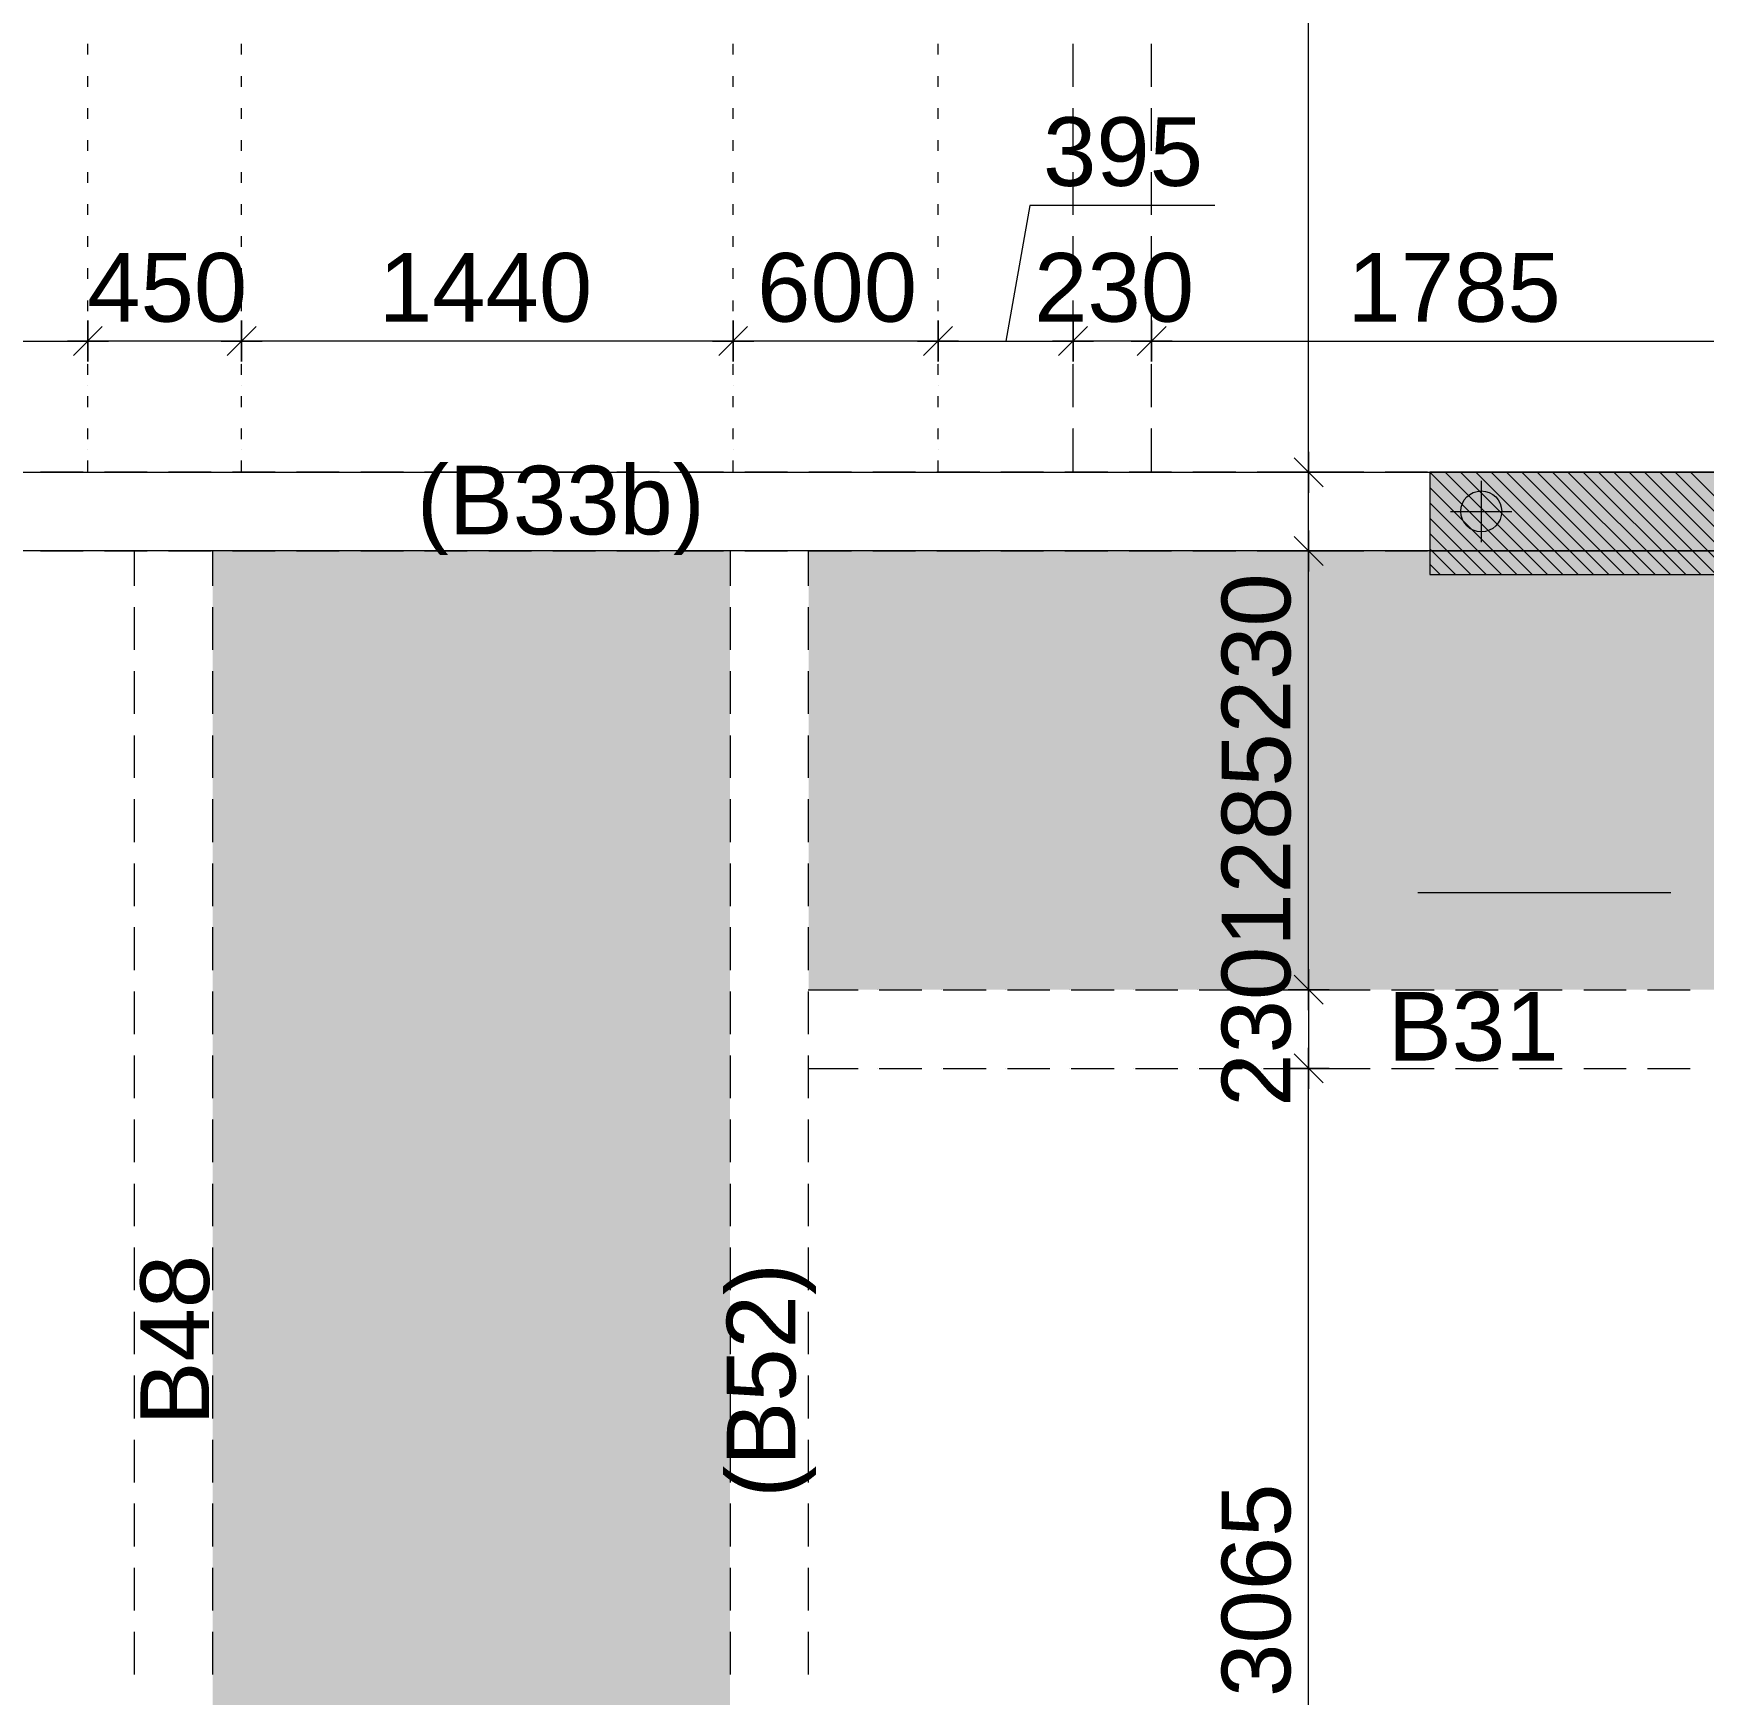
# Model space of a CAD drawing. Header units: millimetres. Extents: x -1303 to 98744, y -1303 to 90097.
# Drawn here: x 11419 to 16310, y 48754 to 53617 of the extents above; entities that cross this region are included whole.
import ezdxf

# ---------------------------------------------------------------- set-up
doc = ezdxf.new("R2010")
doc.units = ezdxf.units.MM
doc.layers.add('PDF_Geometry', color=7, linetype='Continuous')
doc.layers.add('PDF_Text', color=7, linetype='Continuous')
doc.layers.add('PDF_Solid Fills', color=192, linetype='Continuous', true_color=0xc2c0c0c0)
doc.styles.add('PDF ArialMT', font='arial.ttf')

msp = doc.modelspace()

# ---------------------------------------------------------------- hatches: boundary and pattern name
at = {"layer": 'PDF_Solid Fills', "true_color": 0x0000b2}
h = msp.add_hatch(color=33, dxfattribs=at)
h.paths.add_polyline_path([(15309.27507, 66332.73191), (15309.27507, 69457.67673), (13964.25597, 69457.67673), (13964.25597, 66262.74304), (14339.25034, 66262.74304), (14339.25034, 66332.73191)], flags=0)
h.paths.add_polyline_path([(16479.27862, 77147.7163), (16479.27862, 75862.70139), (13689.29439, 75862.70139), (13689.29439, 77147.7163)], flags=0)
h.paths.add_polyline_path([(13459.27165, 75862.70139), (13459.27165, 80442.69312), (11944.31663, 80442.69312), (11944.31663, 75862.70139)], flags=0)
h.paths.add_polyline_path([(15309.27507, 58577.69528), (15309.27507, 60477.71304), (14094.24695, 60477.71304), (14094.24695, 58577.69528)], flags=0)
h.paths.add_polyline_path([(16479.27862, 50817.74947), (16479.27862, 52102.68174), (13689.29439, 52102.68174), (13689.29439, 50817.74947)], flags=0)
h.paths.add_polyline_path([(13459.27165, 47522.69415), (13459.27165, 52102.68174), (11944.31663, 52102.68174), (11944.31663, 47522.69415)], flags=0)

# ---------------------------------------------------------------- linework, layer by layer
at = {"layer": 'PDF_Geometry', "color": 122, "lineweight": 0, "true_color": 0x00b88a}
for points in [[(15153.55636, 52371.97173), (15153.55636, 52352.50857), (15153.55636, 55727.53641), (15153.55636, 55707.22612)], [(14879.35616, 53113.32808), (14336.88046, 53113.32808), (14266.63746, 52716.41596)], [(10074.0866, 52716.41596), (10053.77528, 52716.41596), (11558.48942, 52716.41596), (11539.02522, 52716.41596)], [(12029.03097, 52716.41596), (11578.80074, 52716.41596)], [(13449.11548, 52716.41596), (12048.49517, 52716.41596), (12068.80648, 52716.41596)], [(14049.13973, 52716.41596), (13488.89202, 52716.41596)], [(14088.91524, 52716.41596), (14443.51359, 52716.41596), (14424.04939, 52716.41596)], [(14694.01707, 52716.41596), (14463.8249, 52716.41596)], [(14733.79361, 52716.41596), (14713.4823, 52716.41596), (16458.54478, 52716.41596), (16439.07955, 52716.41596)], [(15153.55636, 52102.00405), (15153.55636, 52332.19829)], [(15153.55636, 50857.10142), (15153.55636, 50837.63826), (15153.55636, 52082.54089), (15153.55636, 52062.2306)], [(15153.55636, 50817.32798), (15153.55636, 50587.13374)], [(15153.55636, 47562.47172), (15153.55636, 47542.16144), (15153.55636, 50567.67058), (15153.55636, 50547.36029)]]:
    msp.add_lwpolyline(points, dxfattribs=at)
at = {"layer": 'PDF_Geometry', "color": 180, "lineweight": 0, "true_color": 0x4f14ff}
for points in [[(11578.80074, 53555.09639), (11578.80074, 53586.40687)], [(12029.03097, 53555.09639), (12029.03097, 53586.40687)], [(13468.5807, 53555.09639), (13468.5807, 53586.40687)], [(14068.60496, 53555.09639), (14068.60496, 53586.40687)], [(11578.80074, 53461.15667), (11578.80074, 53492.47129)], [(12029.03097, 53461.15667), (12029.03097, 53492.47129)], [(13468.5807, 53461.15667), (13468.5807, 53492.47129)], [(14068.60496, 53461.15667), (14068.60496, 53492.47129)], [(11578.80074, 53367.21696), (11578.80074, 53398.53158)], [(12029.03097, 53367.21696), (12029.03097, 53398.53158)], [(13468.5807, 53367.21696), (13468.5807, 53398.53158)], [(14068.60496, 53367.21696), (14068.60496, 53398.53158)], [(11578.80074, 53273.27725), (11578.80074, 53304.59187)], [(12029.03097, 53273.27725), (12029.03097, 53304.59187)], [(13468.5807, 53273.27725), (13468.5807, 53304.59187)], [(14068.60496, 53273.27725), (14068.60496, 53304.59187)], [(11578.80074, 53180.18466), (11578.80074, 53210.65215)], [(12029.03097, 53180.18466), (12029.03097, 53210.65215)], [(13468.5807, 53180.18466), (13468.5807, 53210.65215)], [(14068.60496, 53180.18466), (14068.60496, 53210.65215)], [(11578.80074, 53086.24908), (11578.80074, 53117.55956)], [(12029.03097, 53086.24908), (12029.03097, 53117.55956)], [(13468.5807, 53086.24908), (13468.5807, 53117.55956)], [(14068.60496, 53086.24908), (14068.60496, 53117.55956)], [(11578.80074, 52992.30937), (11578.80074, 53023.61986)], [(12029.03097, 52992.30937), (12029.03097, 53023.61986)], [(13468.5807, 52992.30937), (13468.5807, 53023.61986)], [(14068.60496, 52992.30937), (14068.60496, 53023.61986)], [(11578.80074, 52898.36966), (11578.80074, 52929.68427)], [(12029.03097, 52898.36966), (12029.03097, 52929.68427)], [(13468.5807, 52898.36966), (13468.5807, 52929.68427)], [(14068.60496, 52898.36966), (14068.60496, 52929.68427)], [(11578.80074, 52804.42994), (11578.80074, 52835.74457)], [(12029.03097, 52804.42994), (12029.03097, 52835.74457)], [(13468.5807, 52804.42994), (13468.5807, 52835.74457)], [(14068.60496, 52804.42994), (14068.60496, 52835.74457)], [(11578.80074, 52711.33736), (11578.80074, 52742.65198)], [(12029.03097, 52711.33736), (12029.03097, 52742.65198)], [(13468.5807, 52711.33736), (13468.5807, 52742.65198)], [(14068.60496, 52711.33736), (14068.60496, 52742.65198)], [(11578.80074, 52617.39765), (11578.80074, 52648.71226)], [(12029.03097, 52617.39765), (12029.03097, 52648.71226)], [(13468.5807, 52617.39765), (13468.5807, 52648.71226)], [(14068.60496, 52617.39765), (14068.60496, 52648.71226)], [(11578.80074, 52523.46207), (11578.80074, 52554.77255)], [(12029.03097, 52523.46207), (12029.03097, 52554.77255)], [(13468.5807, 52523.46207), (13468.5807, 52554.77255)], [(14068.60496, 52523.46207), (14068.60496, 52554.77255)], [(11578.80074, 52429.52236), (11578.80074, 52460.83284)], [(12029.03097, 52429.52236), (12029.03097, 52460.83284)], [(13468.5807, 52429.52236), (13468.5807, 52460.83284)], [(14068.60496, 52429.52236), (14068.60496, 52460.83284)], [(11578.80074, 52332.19829), (11578.80074, 52366.89726)], [(12029.03097, 52332.19829), (12029.03097, 52366.89726)], [(13468.5807, 52332.19829), (13468.5807, 52366.89726)], [(14068.60496, 52332.19829), (14068.60496, 52366.89726)]]:
    msp.add_lwpolyline(points, dxfattribs=at)
at = {"layer": 'PDF_Geometry', "color": 157, "lineweight": 0, "true_color": 0x3f5f7f}
for points in [[(14463.8249, 53461.15667), (14463.8249, 53586.40687)], [(14694.01707, 53461.15667), (14694.01707, 53586.40687)], [(14463.8249, 53273.27725), (14463.8249, 53398.53158)], [(14694.01707, 53273.27725), (14694.01707, 53398.53158)], [(14463.8249, 53086.24908), (14463.8249, 53210.65215)], [(14694.01707, 53086.24908), (14694.01707, 53210.65215)], [(14463.8249, 52898.36966), (14463.8249, 53023.61986)], [(14694.01707, 52898.36966), (14694.01707, 53023.61986)], [(14463.8249, 52711.33736), (14463.8249, 52835.74457)], [(14694.01707, 52711.33736), (14694.01707, 52835.74457)], [(14463.8249, 52523.46207), (14463.8249, 52648.71226)], [(14694.01707, 52523.46207), (14694.01707, 52648.71226)], [(14463.8249, 52332.19829), (14463.8249, 52460.83284)], [(14694.01707, 52332.19829), (14694.01707, 52460.83284)], [(11565.2602, 52332.19829), (11440.00794, 52332.19829)], [(11752.29147, 52332.19829), (11627.88633, 52332.19829)], [(11940.16986, 52332.19829), (11814.9176, 52332.19829)], [(12127.20113, 52332.19829), (12002.79496, 52332.19829)], [(12315.07849, 52332.19829), (12189.82726, 52332.19829)], [(12502.95688, 52332.19829), (12377.70462, 52332.19829)], [(12689.98814, 52332.19829), (12564.73589, 52332.19829)], [(12877.8655, 52332.19829), (12752.61427, 52332.19829)], [(13064.89677, 52332.19829), (12940.49163, 52332.19829)], [(13252.77515, 52332.19829), (13127.5229, 52332.19829)], [(13439.80643, 52332.19829), (13315.40129, 52332.19829)], [(13627.68378, 52332.19829), (13502.43255, 52332.19829)], [(13814.71608, 52332.19829), (13690.30992, 52332.19829)], [(14002.59344, 52332.19829), (13877.34118, 52332.19829)], [(14190.4708, 52332.19829), (14065.21957, 52332.19829)], [(14377.5031, 52332.19829), (14252.25084, 52332.19829)], [(14565.38045, 52332.19829), (14440.12819, 52332.19829)], [(14752.41173, 52332.19829), (14628.00658, 52332.19829)], [(14940.29011, 52332.19829), (14815.03785, 52332.19829)], [(15127.32138, 52332.19829), (15002.91521, 52332.19829)], [(15315.19874, 52332.19829), (15189.94751, 52332.19829)], [(15502.23, 52332.19829), (15377.82487, 52332.19829)], [(15690.10839, 52332.19829), (15564.85614, 52332.19829)], [(15877.98575, 52332.19829), (15752.73453, 52332.19829)], [(16065.01702, 52332.19829), (15939.76579, 52332.19829)], [(16252.89437, 52332.19829), (16127.64418, 52332.19829)], [(11440.00794, 52102.00405), (11565.2602, 52102.00405)], [(11627.88633, 52102.00405), (11752.29147, 52102.00405)], [(11714.20814, 52102.00405), (11714.20814, 51999.60138)], [(11814.9176, 52102.00405), (11940.16986, 52102.00405)], [(11943.55422, 52102.00405), (11943.55422, 51999.60138)], [(12002.79496, 52102.00405), (12127.20113, 52102.00405)], [(12189.82726, 52102.00405), (12315.07849, 52102.00405)], [(12377.70462, 52102.00405), (12502.95688, 52102.00405)], [(12564.73589, 52102.00405), (12689.98814, 52102.00405)], [(12752.61427, 52102.00405), (12877.8655, 52102.00405)], [(12940.49163, 52102.00405), (13064.89677, 52102.00405)], [(13127.5229, 52102.00405), (13252.77515, 52102.00405)], [(13315.40129, 52102.00405), (13439.80643, 52102.00405)], [(13459.27165, 52102.00405), (13459.27165, 51999.60138)], [(13502.43255, 52102.00405), (13627.68378, 52102.00405)], [(13688.61773, 52102.00405), (13688.61773, 51999.60138)], [(13690.30992, 52102.00405), (13814.71608, 52102.00405)], [(13877.34118, 52102.00405), (14002.59344, 52102.00405)], [(14065.21957, 52102.00405), (14190.4708, 52102.00405)], [(14252.25084, 52102.00405), (14377.5031, 52102.00405)], [(14440.12819, 52102.00405), (14565.38045, 52102.00405)], [(14628.00658, 52102.00405), (14752.41173, 52102.00405)], [(14815.03785, 52102.00405), (14940.29011, 52102.00405)], [(15002.91521, 52102.00405), (15127.32138, 52102.00405)], [(15189.94751, 52102.00405), (15315.19874, 52102.00405)], [(15377.82487, 52102.00405), (15502.23, 52102.00405)], [(15564.85614, 52102.00405), (15690.10839, 52102.00405)], [(15752.73453, 52102.00405), (15877.98575, 52102.00405)], [(15939.76579, 52102.00405), (16065.01702, 52102.00405)], [(16127.64418, 52102.00405), (16252.89437, 52102.00405)], [(11714.20814, 51936.97628), (11714.20814, 51812.5732)], [(11943.55422, 51936.97628), (11943.55422, 51812.5732)], [(13459.27165, 51936.97628), (13459.27165, 51812.5732)], [(13688.61773, 51936.97628), (13688.61773, 51812.5732)], [(11714.20814, 51749.94398), (11714.20814, 51624.69378)], [(11943.55422, 51749.94398), (11943.55422, 51624.69378)], [(13459.27165, 51749.94398), (13459.27165, 51624.69378)], [(13688.61773, 51749.94398), (13688.61773, 51624.69378)], [(11714.20814, 51562.06869), (11714.20814, 51437.66148)], [(11943.55422, 51562.06869), (11943.55422, 51437.66148)], [(13459.27165, 51562.06869), (13459.27165, 51437.66148)], [(13688.61773, 51562.06869), (13688.61773, 51437.66148)], [(11714.20814, 51375.03639), (11714.20814, 51249.78619)], [(11943.55422, 51375.03639), (11943.55422, 51249.78619)], [(13459.27165, 51375.03639), (13459.27165, 51249.78619)], [(13688.61773, 51375.03639), (13688.61773, 51249.78619)], [(11714.20814, 51187.15697), (11714.20814, 51061.90677)], [(11943.55422, 51187.15697), (11943.55422, 51061.90677)], [(13459.27165, 51187.15697), (13459.27165, 51061.90677)], [(13688.61773, 51187.15697), (13688.61773, 51061.90677)], [(11714.20814, 51000.12879), (11714.20814, 50874.87447)], [(11943.55422, 51000.12879), (11943.55422, 50874.87447)], [(13459.27165, 51000.12879), (13459.27165, 50874.87447)], [(13688.61773, 51000.12879), (13688.61773, 50874.87447)], [(11714.20814, 50812.24937), (11714.20814, 50686.99918)], [(11943.55422, 50812.24937), (11943.55422, 50686.99918)], [(13459.27165, 50812.24937), (13459.27165, 50686.99918)], [(13688.61773, 50817.32798), (13834.18028, 50817.32798)], [(13688.61773, 50812.24937), (13688.61773, 50686.99918)], [(13895.96031, 50817.32798), (14021.21154, 50817.32798)], [(14083.83768, 50817.32798), (14209.08993, 50817.32798)], [(14271.71607, 50817.32798), (14396.1212, 50817.32798)], [(14458.74733, 50817.32798), (14583.99856, 50817.32798)], [(14646.62469, 50817.32798), (14771.03086, 50817.32798)], [(14833.65595, 50817.32798), (14958.90822, 50817.32798)], [(15021.53434, 50817.32798), (15145.93949, 50817.32798)], [(15208.56561, 50817.32798), (15333.81788, 50817.32798)], [(15396.44297, 50817.32798), (15521.69523, 50817.32798)], [(15583.47527, 50817.32798), (15708.7265, 50817.32798)], [(15771.35263, 50817.32798), (15896.60489, 50817.32798)], [(15959.22998, 50817.32798), (16083.63512, 50817.32798)], [(16146.26229, 50817.32798), (16271.51455, 50817.32798)], [(11714.20814, 50624.36995), (11714.20814, 50499.96688)], [(11943.55422, 50624.36995), (11943.55422, 50499.96688)], [(13459.27165, 50624.36995), (13459.27165, 50499.96688)], [(13688.61773, 50624.36995), (13688.61773, 50499.96688)], [(13688.61773, 50587.13374), (13834.18028, 50587.13374)], [(13895.96031, 50587.13374), (14021.21154, 50587.13374)], [(14083.83768, 50587.13374), (14209.08993, 50587.13374)], [(14271.71607, 50587.13374), (14396.1212, 50587.13374)], [(14458.74733, 50587.13374), (14583.99856, 50587.13374)], [(14646.62469, 50587.13374), (14771.03086, 50587.13374)], [(14833.65595, 50587.13374), (14958.90822, 50587.13374)], [(15021.53434, 50587.13374), (15145.93949, 50587.13374)], [(15208.56561, 50587.13374), (15333.81788, 50587.13374)], [(15396.44297, 50587.13374), (15521.69523, 50587.13374)], [(15583.47527, 50587.13374), (15708.7265, 50587.13374)], [(15771.35263, 50587.13374), (15896.60489, 50587.13374)], [(15959.22998, 50587.13374), (16083.63512, 50587.13374)], [(16146.26229, 50587.13374), (16271.51455, 50587.13374)], [(11714.20814, 50437.34178), (11714.20814, 50312.08745)], [(11943.55422, 50437.34178), (11943.55422, 50312.08745)], [(13459.27165, 50437.34178), (13459.27165, 50312.08745)], [(13688.61773, 50437.34178), (13688.61773, 50312.08745)], [(11714.20814, 50249.46236), (11714.20814, 50125.05516)], [(11943.55422, 50249.46236), (11943.55422, 50125.05516)], [(13459.27165, 50249.46236), (13459.27165, 50125.05516)], [(13688.61773, 50249.46236), (13688.61773, 50125.05516)], [(11714.20814, 50062.43005), (11714.20814, 49937.17987)], [(11943.55422, 50062.43005), (11943.55422, 49937.17987)], [(13459.27165, 50062.43005), (13459.27165, 49937.17987)], [(13688.61773, 50062.43005), (13688.61773, 49937.17987)], [(11714.20814, 49874.55476), (11714.20814, 49750.14756)], [(11943.55422, 49874.55476), (11943.55422, 49750.14756)], [(13459.27165, 49874.55476), (13459.27165, 49750.14756)], [(13688.61773, 49874.55476), (13688.61773, 49750.14756)], [(11714.20814, 49687.52247), (11714.20814, 49562.26814)], [(11943.55422, 49687.52247), (11943.55422, 49562.26814)], [(13459.27165, 49687.52247), (13459.27165, 49562.26814)], [(13688.61773, 49687.52247), (13688.61773, 49562.26814)], [(11714.20814, 49499.64304), (11714.20814, 49374.39285)], [(11943.55422, 49499.64304), (11943.55422, 49374.39285)], [(13459.27165, 49499.64304), (13459.27165, 49374.39285)], [(13688.61773, 49499.64304), (13688.61773, 49374.39285)], [(11714.20814, 49312.61075), (11714.20814, 49187.36055)], [(11943.55422, 49312.61075), (11943.55422, 49187.36055)], [(13459.27165, 49312.61075), (13459.27165, 49187.36055)], [(13688.61773, 49312.61075), (13688.61773, 49187.36055)], [(11714.20814, 49124.73545), (11714.20814, 48999.48113)], [(11943.55422, 49124.73545), (11943.55422, 48999.48113)], [(13459.27165, 49124.73545), (13459.27165, 48999.48113)], [(13688.61773, 49124.73545), (13688.61773, 48999.48113)], [(11714.20814, 48937.70315), (11714.20814, 48812.45295)], [(11943.55422, 48937.70315), (11943.55422, 48812.45295)], [(13459.27165, 48937.70315), (13459.27165, 48812.45295)], [(13688.61773, 48937.70315), (13688.61773, 48812.45295)]]:
    msp.add_lwpolyline(points, dxfattribs=at)
at = {"layer": 'PDF_Geometry', "color": 122, "lineweight": 0, "true_color": 0x00b88a}
for points in [[(11578.80074, 52656.3281), (11578.80074, 52776.50383)], [(12029.03097, 52776.50383), (12029.03097, 52656.3281)], [(13468.5807, 52656.3281), (13468.5807, 52776.50383)], [(14068.60496, 52656.3281), (14068.60496, 52776.50383)], [(14463.8249, 52656.3281), (14463.8249, 52776.50383)], [(14694.01707, 52776.50383), (14694.01707, 52656.3281)], [(11621.11555, 52758.73078), (11536.48593, 52674.10115)], [(11986.71616, 52674.10115), (12071.34578, 52758.73078)], [(13510.89551, 52758.73078), (13426.26589, 52674.10115)], [(14110.91978, 52758.73078), (14026.29015, 52674.10115)], [(14506.13972, 52758.73078), (14421.51009, 52674.10115)], [(14651.70226, 52674.10115), (14736.33188, 52758.73078)], [(11638.88756, 52716.41596), (11518.71391, 52716.41596)], [(11968.94311, 52716.41596), (12089.11779, 52716.41596)], [(13528.66753, 52716.41596), (13408.49388, 52716.41596)], [(14128.69179, 52716.41596), (14008.5171, 52716.41596)], [(14523.91173, 52716.41596), (14403.73807, 52716.41596)], [(14633.93025, 52716.41596), (14754.10494, 52716.41596)], [(15153.55636, 52272.11043), (15153.55636, 52392.28614)], [(15195.87117, 52289.88348), (15111.24154, 52374.5131)], [(15093.46953, 52332.19829), (15213.64319, 52332.19829)], [(15111.24154, 52144.31886), (15195.87117, 52059.68923)], [(15153.55636, 52162.09191), (15153.55636, 52041.91619)], [(15213.64319, 52102.00405), (15093.46953, 52102.00405)], [(15153.55636, 50757.24012), (15153.55636, 50877.41583)], [(15195.87117, 50775.01317), (15111.24154, 50859.64279)], [(15093.46953, 50817.32798), (15213.64319, 50817.32798)], [(15111.24154, 50629.44855), (15195.87117, 50544.81892)], [(15153.55636, 50647.2216), (15153.55636, 50527.04588)], [(15213.64319, 50587.13374), (15093.46953, 50587.13374)]]:
    msp.add_lwpolyline(points, close=True, dxfattribs=at)
at = {"layer": 'PDF_Geometry', "lineweight": 0}
for points in [[(11578.80074, 52716.41596), (11578.80074, 52716.41596)], [(11578.80074, 52716.41596), (11578.80074, 52716.41596)], [(12029.03097, 52716.41596), (12029.03097, 52716.41596)], [(12029.03097, 52716.41596), (12029.03097, 52716.41596)], [(13468.5807, 52716.41596), (13468.5807, 52716.41596)], [(13468.5807, 52716.41596), (13468.5807, 52716.41596)], [(14068.60496, 52716.41596), (14068.60496, 52716.41596)], [(14068.60496, 52716.41596), (14068.60496, 52716.41596)], [(14463.8249, 52716.41596), (14463.8249, 52716.41596)], [(14463.8249, 52716.41596), (14463.8249, 52716.41596)], [(14694.01707, 52716.41596), (14694.01707, 52716.41596)], [(14694.01707, 52716.41596), (14694.01707, 52716.41596)], [(11578.80074, 52649.55939), (11578.80074, 52649.55939)], [(11578.80074, 52649.55939), (11578.80074, 52649.55939)], [(12029.03097, 52649.55939), (12029.03097, 52649.55939)], [(12029.03097, 52649.55939), (12029.03097, 52649.55939)], [(13468.5807, 52649.55939), (13468.5807, 52649.55939)], [(13468.5807, 52649.55939), (13468.5807, 52649.55939)], [(14068.60496, 52649.55939), (14068.60496, 52649.55939)], [(14068.60496, 52649.55939), (14068.60496, 52649.55939)], [(14463.8249, 52649.55939), (14463.8249, 52649.55939)], [(14463.8249, 52649.55939), (14463.8249, 52649.55939)], [(14694.01707, 52649.55939), (14694.01707, 52649.55939)], [(14694.01707, 52649.55939), (14694.01707, 52649.55939)], [(11578.80074, 52586.93429), (11578.80074, 52586.93429)], [(11578.80074, 52586.93429), (11578.80074, 52586.93429)], [(12029.03097, 52586.93429), (12029.03097, 52586.93429)], [(12029.03097, 52586.93429), (12029.03097, 52586.93429)], [(13468.5807, 52586.93429), (13468.5807, 52586.93429)], [(13468.5807, 52586.93429), (13468.5807, 52586.93429)], [(14068.60496, 52586.93429), (14068.60496, 52586.93429)], [(14068.60496, 52586.93429), (14068.60496, 52586.93429)], [(14463.8249, 52586.93429), (14463.8249, 52586.93429)], [(14463.8249, 52586.93429), (14463.8249, 52586.93429)], [(14694.01707, 52586.93429), (14694.01707, 52586.93429)], [(14694.01707, 52586.93429), (14694.01707, 52586.93429)], [(11578.80074, 52524.30506), (11578.80074, 52524.30506)], [(11578.80074, 52524.30506), (11578.80074, 52524.30506)], [(12029.03097, 52524.30506), (12029.03097, 52524.30506)], [(12029.03097, 52524.30506), (12029.03097, 52524.30506)], [(13468.5807, 52524.30506), (13468.5807, 52524.30506)], [(13468.5807, 52524.30506), (13468.5807, 52524.30506)], [(14068.60496, 52524.30506), (14068.60496, 52524.30506)], [(14068.60496, 52524.30506), (14068.60496, 52524.30506)], [(14463.8249, 52524.30506), (14463.8249, 52524.30506)], [(14463.8249, 52524.30506), (14463.8249, 52524.30506)], [(14694.01707, 52524.30506), (14694.01707, 52524.30506)], [(14694.01707, 52524.30506), (14694.01707, 52524.30506)], [(11578.80074, 52461.67996), (11578.80074, 52461.67996)], [(11578.80074, 52461.67996), (11578.80074, 52461.67996)], [(12029.03097, 52461.67996), (12029.03097, 52461.67996)], [(12029.03097, 52461.67996), (12029.03097, 52461.67996)], [(13468.5807, 52461.67996), (13468.5807, 52461.67996)], [(13468.5807, 52461.67996), (13468.5807, 52461.67996)], [(14068.60496, 52461.67996), (14068.60496, 52461.67996)], [(14068.60496, 52461.67996), (14068.60496, 52461.67996)], [(14463.8249, 52461.67996), (14463.8249, 52461.67996)], [(14463.8249, 52461.67996), (14463.8249, 52461.67996)], [(14694.01707, 52461.67996), (14694.01707, 52461.67996)], [(14694.01707, 52461.67996), (14694.01707, 52461.67996)], [(11578.80074, 52399.05486), (11578.80074, 52399.05486)], [(11578.80074, 52399.05486), (11578.80074, 52399.05486)], [(12029.03097, 52399.05486), (12029.03097, 52399.05486)], [(12029.03097, 52399.05486), (12029.03097, 52399.05486)], [(13468.5807, 52399.05486), (13468.5807, 52399.05486)], [(13468.5807, 52399.05486), (13468.5807, 52399.05486)], [(14068.60496, 52399.05486), (14068.60496, 52399.05486)], [(14068.60496, 52399.05486), (14068.60496, 52399.05486)], [(14463.8249, 52399.05486), (14463.8249, 52399.05486)], [(14463.8249, 52399.05486), (14463.8249, 52399.05486)], [(14694.01707, 52399.05486), (14694.01707, 52399.05486)], [(14694.01707, 52399.05486), (14694.01707, 52399.05486)], [(11578.80074, 52332.19829), (11578.80074, 52332.19829)], [(11578.80074, 52332.19829), (11578.80074, 52332.19829)], [(12029.03097, 52332.19829), (12029.03097, 52332.19829)], [(12029.03097, 52332.19829), (12029.03097, 52332.19829)], [(13468.5807, 52332.19829), (13468.5807, 52332.19829)], [(13468.5807, 52332.19829), (13468.5807, 52332.19829)], [(13688.61773, 52332.19829), (13688.61773, 52332.19829)], [(13764.78439, 52332.19829), (13764.78439, 52332.19829)], [(13827.41053, 52332.19829), (13827.41053, 52332.19829)], [(13890.03562, 52332.19829), (13890.03562, 52332.19829)], [(13952.66176, 52332.19829), (13952.66176, 52332.19829)], [(14015.28788, 52332.19829), (14015.28788, 52332.19829)], [(14068.60496, 52332.19829), (14068.60496, 52332.19829)], [(14068.60496, 52332.19829), (14068.60496, 52332.19829)], [(14077.91401, 52332.19829), (14077.91401, 52332.19829)], [(14139.69302, 52332.19829), (14139.69302, 52332.19829)], [(14202.31915, 52332.19829), (14202.31915, 52332.19829)], [(14264.94528, 52332.19829), (14264.94528, 52332.19829)], [(14327.57141, 52332.19829), (14327.57141, 52332.19829)], [(14390.19754, 52332.19829), (14390.19754, 52332.19829)], [(14452.82264, 52332.19829), (14452.82264, 52332.19829)], [(14463.8249, 52332.19829), (14463.8249, 52332.19829)], [(14463.8249, 52332.19829), (14463.8249, 52332.19829)], [(14515.44877, 52332.19829), (14515.44877, 52332.19829)], [(14577.2288, 52332.19829), (14577.2288, 52332.19829)], [(14639.85494, 52332.19829), (14639.85494, 52332.19829)], [(14694.01707, 52332.19829), (14694.01707, 52332.19829)], [(14694.01707, 52332.19829), (14694.01707, 52332.19829)], [(14702.48003, 52332.19829), (14702.48003, 52332.19829)], [(14765.10617, 52332.19829), (14765.10617, 52332.19829)], [(14827.7323, 52332.19829), (14827.7323, 52332.19829)], [(14890.35842, 52332.19829), (14890.35842, 52332.19829)], [(14952.13743, 52332.19829), (14952.13743, 52332.19829)], [(15014.76357, 52332.19829), (15014.76357, 52332.19829)], [(15077.38969, 52332.19829), (15077.38969, 52332.19829)], [(15153.55636, 52332.19829), (15153.55636, 52332.19829)], [(15153.55636, 52332.19829), (15153.55636, 52332.19829)], [(15237.33989, 52332.19829), (15237.33989, 52332.19829)], [(15299.96602, 52332.19829), (15299.96602, 52332.19829)], [(15362.59112, 52332.19829), (15362.59112, 52332.19829)], [(15425.21725, 52332.19829), (15425.21725, 52332.19829)], [(15509.00079, 52332.19829), (15808.58987, 52032.61023)], [(15509.00079, 52332.19829), (15509.00079, 52332.19829)], [(15509.00079, 52287.34211), (15763.73576, 52032.61023)], [(15553.8549, 52332.19829), (15853.44295, 52032.61023)], [(15598.70799, 52332.19829), (15898.29707, 52032.61023)], [(15643.5621, 52332.19829), (15943.15118, 52032.61023)], [(15688.41518, 52332.19829), (15988.00427, 52032.61023)], [(15733.2693, 52332.19829), (16032.85734, 52032.61023)], [(15778.12341, 52332.19829), (16077.71146, 52032.61023)], [(15822.9765, 52332.19829), (16122.56558, 52032.61023)], [(15867.83061, 52332.19829), (16168.26475, 52032.61023)], [(15912.68369, 52332.19829), (16213.11886, 52032.61023)], [(15957.53781, 52332.19829), (16257.97298, 52032.61023)], [(16002.39192, 52332.19829), (16302.8271, 52032.61023)], [(16047.24604, 52332.19829), (16347.68121, 52032.61023)], [(16092.09808, 52332.19829), (16392.53326, 52032.61023)], [(16136.9522, 52332.19829), (16437.38737, 52032.61023)], [(16181.80632, 52332.19829), (16482.24149, 52032.61023)], [(16227.50548, 52332.19829), (16527.09561, 52032.61023)], [(16272.3596, 52332.19829), (16571.94972, 52032.61023)], [(15509.00079, 52242.49006), (15718.88267, 52032.61023)], [(15509.00079, 52197.638), (15674.02856, 52032.61023)], [(15509.00079, 52152.78182), (15629.17444, 52032.61023)], [(13688.61773, 52102.00405), (13688.61773, 52102.00405)], [(13688.61773, 52102.00405), (13688.61773, 52102.00405)], [(13764.78439, 52102.00405), (13764.78439, 52102.00405)], [(13764.78439, 52102.00405), (13764.78439, 52102.00405)], [(13827.41053, 52102.00405), (13827.41053, 52102.00405)], [(13827.41053, 52102.00405), (13827.41053, 52102.00405)], [(13890.03562, 52102.00405), (13890.03562, 52102.00405)], [(13890.03562, 52102.00405), (13890.03562, 52102.00405)], [(13952.66176, 52102.00405), (13952.66176, 52102.00405)], [(13952.66176, 52102.00405), (13952.66176, 52102.00405)], [(14015.28788, 52102.00405), (14015.28788, 52102.00405)], [(14015.28788, 52102.00405), (14015.28788, 52102.00405)], [(14077.91401, 52102.00405), (14077.91401, 52102.00405)], [(14077.91401, 52102.00405), (14077.91401, 52102.00405)], [(14139.69302, 52102.00405), (14139.69302, 52102.00405)], [(14139.69302, 52102.00405), (14139.69302, 52102.00405)], [(14202.31915, 52102.00405), (14202.31915, 52102.00405)], [(14202.31915, 52102.00405), (14202.31915, 52102.00405)], [(14264.94528, 52102.00405), (14264.94528, 52102.00405)], [(14264.94528, 52102.00405), (14264.94528, 52102.00405)], [(14327.57141, 52102.00405), (14327.57141, 52102.00405)], [(14327.57141, 52102.00405), (14327.57141, 52102.00405)], [(14390.19754, 52102.00405), (14390.19754, 52102.00405)], [(14390.19754, 52102.00405), (14390.19754, 52102.00405)], [(14452.82264, 52102.00405), (14452.82264, 52102.00405)], [(14452.82264, 52102.00405), (14452.82264, 52102.00405)], [(14515.44877, 52102.00405), (14515.44877, 52102.00405)], [(14515.44877, 52102.00405), (14515.44877, 52102.00405)], [(14577.2288, 52102.00405), (14577.2288, 52102.00405)], [(14577.2288, 52102.00405), (14577.2288, 52102.00405)], [(14639.85494, 52102.00405), (14639.85494, 52102.00405)], [(14639.85494, 52102.00405), (14639.85494, 52102.00405)], [(14702.48003, 52102.00405), (14702.48003, 52102.00405)], [(14702.48003, 52102.00405), (14702.48003, 52102.00405)], [(14765.10617, 52102.00405), (14765.10617, 52102.00405)], [(14765.10617, 52102.00405), (14765.10617, 52102.00405)], [(14827.7323, 52102.00405), (14827.7323, 52102.00405)], [(14827.7323, 52102.00405), (14827.7323, 52102.00405)], [(14890.35842, 52102.00405), (14890.35842, 52102.00405)], [(14890.35842, 52102.00405), (14890.35842, 52102.00405)], [(14952.13743, 52102.00405), (14952.13743, 52102.00405)], [(14952.13743, 52102.00405), (14952.13743, 52102.00405)], [(15014.76357, 52102.00405), (15014.76357, 52102.00405)], [(15014.76357, 52102.00405), (15014.76357, 52102.00405)], [(15077.38969, 52102.00405), (15077.38969, 52102.00405)], [(15077.38969, 52102.00405), (15077.38969, 52102.00405)], [(15153.55636, 52102.00405), (15153.55636, 52102.00405)], [(15153.55636, 52102.00405), (15153.55636, 52102.00405)], [(15509.00079, 52107.92978), (15584.32136, 52032.61023)], [(15509.00079, 52063.0736), (15539.46725, 52032.61023)], [(13688.61773, 50817.32798), (13688.61773, 50817.32798)], [(13688.61773, 50817.32798), (13688.61773, 50817.32798)], [(13764.78439, 50817.32798), (13764.78439, 50817.32798)], [(13764.78439, 50817.32798), (13764.78439, 50817.32798)], [(13827.41053, 50817.32798), (13827.41053, 50817.32798)], [(13827.41053, 50817.32798), (13827.41053, 50817.32798)], [(13890.03562, 50817.32798), (13890.03562, 50817.32798)], [(13890.03562, 50817.32798), (13890.03562, 50817.32798)], [(13952.66176, 50817.32798), (13952.66176, 50817.32798)], [(13952.66176, 50817.32798), (13952.66176, 50817.32798)], [(14015.28788, 50817.32798), (14015.28788, 50817.32798)], [(14015.28788, 50817.32798), (14015.28788, 50817.32798)], [(14077.91401, 50817.32798), (14077.91401, 50817.32798)], [(14077.91401, 50817.32798), (14077.91401, 50817.32798)], [(14139.69302, 50817.32798), (14139.69302, 50817.32798)], [(14139.69302, 50817.32798), (14139.69302, 50817.32798)], [(14202.31915, 50817.32798), (14202.31915, 50817.32798)], [(14202.31915, 50817.32798), (14202.31915, 50817.32798)], [(14264.94528, 50817.32798), (14264.94528, 50817.32798)], [(14264.94528, 50817.32798), (14264.94528, 50817.32798)], [(14327.57141, 50817.32798), (14327.57141, 50817.32798)], [(14327.57141, 50817.32798), (14327.57141, 50817.32798)], [(14390.19754, 50817.32798), (14390.19754, 50817.32798)], [(14390.19754, 50817.32798), (14390.19754, 50817.32798)], [(14452.82264, 50817.32798), (14452.82264, 50817.32798)], [(14452.82264, 50817.32798), (14452.82264, 50817.32798)], [(14515.44877, 50817.32798), (14515.44877, 50817.32798)], [(14515.44877, 50817.32798), (14515.44877, 50817.32798)], [(14577.2288, 50817.32798), (14577.2288, 50817.32798)], [(14577.2288, 50817.32798), (14577.2288, 50817.32798)], [(14639.85494, 50817.32798), (14639.85494, 50817.32798)], [(14639.85494, 50817.32798), (14639.85494, 50817.32798)], [(14702.48003, 50817.32798), (14702.48003, 50817.32798)], [(14702.48003, 50817.32798), (14702.48003, 50817.32798)], [(14765.10617, 50817.32798), (14765.10617, 50817.32798)], [(14765.10617, 50817.32798), (14765.10617, 50817.32798)], [(14827.7323, 50817.32798), (14827.7323, 50817.32798)], [(14827.7323, 50817.32798), (14827.7323, 50817.32798)], [(14890.35842, 50817.32798), (14890.35842, 50817.32798)], [(14890.35842, 50817.32798), (14890.35842, 50817.32798)], [(14952.13743, 50817.32798), (14952.13743, 50817.32798)], [(14952.13743, 50817.32798), (14952.13743, 50817.32798)], [(15014.76357, 50817.32798), (15014.76357, 50817.32798)], [(15014.76357, 50817.32798), (15014.76357, 50817.32798)], [(15077.38969, 50817.32798), (15077.38969, 50817.32798)], [(15077.38969, 50817.32798), (15077.38969, 50817.32798)], [(15153.55636, 50817.32798), (15153.55636, 50817.32798)], [(15153.55636, 50817.32798), (15153.55636, 50817.32798)], [(13688.61773, 50587.13374), (13688.61773, 50587.13374)], [(13688.61773, 50587.13374), (13688.61773, 50587.13374)], [(13764.78439, 50587.13374), (13764.78439, 50587.13374)], [(13764.78439, 50587.13374), (13764.78439, 50587.13374)], [(13827.41053, 50587.13374), (13827.41053, 50587.13374)], [(13827.41053, 50587.13374), (13827.41053, 50587.13374)], [(13890.03562, 50587.13374), (13890.03562, 50587.13374)], [(13890.03562, 50587.13374), (13890.03562, 50587.13374)], [(13952.66176, 50587.13374), (13952.66176, 50587.13374)], [(13952.66176, 50587.13374), (13952.66176, 50587.13374)], [(14015.28788, 50587.13374), (14015.28788, 50587.13374)], [(14015.28788, 50587.13374), (14015.28788, 50587.13374)], [(14077.91401, 50587.13374), (14077.91401, 50587.13374)], [(14077.91401, 50587.13374), (14077.91401, 50587.13374)], [(14139.69302, 50587.13374), (14139.69302, 50587.13374)], [(14139.69302, 50587.13374), (14139.69302, 50587.13374)], [(14202.31915, 50587.13374), (14202.31915, 50587.13374)], [(14202.31915, 50587.13374), (14202.31915, 50587.13374)], [(14264.94528, 50587.13374), (14264.94528, 50587.13374)], [(14264.94528, 50587.13374), (14264.94528, 50587.13374)], [(14327.57141, 50587.13374), (14327.57141, 50587.13374)], [(14327.57141, 50587.13374), (14327.57141, 50587.13374)], [(14390.19754, 50587.13374), (14390.19754, 50587.13374)], [(14390.19754, 50587.13374), (14390.19754, 50587.13374)], [(14452.82264, 50587.13374), (14452.82264, 50587.13374)], [(14452.82264, 50587.13374), (14452.82264, 50587.13374)], [(14515.44877, 50587.13374), (14515.44877, 50587.13374)], [(14515.44877, 50587.13374), (14515.44877, 50587.13374)], [(14577.2288, 50587.13374), (14577.2288, 50587.13374)], [(14577.2288, 50587.13374), (14577.2288, 50587.13374)], [(14639.85494, 50587.13374), (14639.85494, 50587.13374)], [(14639.85494, 50587.13374), (14639.85494, 50587.13374)], [(14702.48003, 50587.13374), (14702.48003, 50587.13374)], [(14702.48003, 50587.13374), (14702.48003, 50587.13374)], [(14765.10617, 50587.13374), (14765.10617, 50587.13374)], [(14765.10617, 50587.13374), (14765.10617, 50587.13374)], [(14827.7323, 50587.13374), (14827.7323, 50587.13374)], [(14827.7323, 50587.13374), (14827.7323, 50587.13374)], [(14890.35842, 50587.13374), (14890.35842, 50587.13374)], [(14890.35842, 50587.13374), (14890.35842, 50587.13374)], [(14952.13743, 50587.13374), (14952.13743, 50587.13374)], [(14952.13743, 50587.13374), (14952.13743, 50587.13374)], [(15014.76357, 50587.13374), (15014.76357, 50587.13374)], [(15014.76357, 50587.13374), (15014.76357, 50587.13374)], [(15077.38969, 50587.13374), (15077.38969, 50587.13374)], [(15077.38969, 50587.13374), (15077.38969, 50587.13374)], [(15153.55636, 50587.13374), (15153.55636, 50587.13374)], [(15153.55636, 50587.13374), (15153.55636, 50587.13374)]]:
    msp.add_lwpolyline(points, dxfattribs=at)
at = {"layer": 'PDF_Geometry', "color": 9, "lineweight": 0, "true_color": 0xc0c0c0}
msp.add_lwpolyline([(18958.50518, 47292.50405), (16609.18593, 47292.50405), (16609.18593, 52102.00405), (9804.11789, 52102.00405), (9804.11789, 52332.19829), (16478.85713, 52332.19829)], dxfattribs=at)
at = {"layer": 'PDF_Geometry', "color": 5, "lineweight": 0}
for points in [[(15509.00079, 52032.61023), (16709.04891, 52032.61023), (16709.04891, 52332.19913), (15509.00079, 52332.19913)], [(15509.00079, 52102.00405), (16709.04891, 52102.00405), (16709.04891, 52332.19664), (15509.00079, 52332.19664)]]:
    msp.add_lwpolyline(points, close=True, dxfattribs=at)
at = {"layer": 'PDF_Geometry', "color": 20, "lineweight": 0, "true_color": 0xff4405}
for points in [[(15658.79481, 52307.65652), (15658.79481, 52127.39293)], [(15569.08762, 52217.10117), (15748.50304, 52217.10117)]]:
    msp.add_lwpolyline(points, dxfattribs=at)
at = {"layer": 'PDF_Geometry', "color": 1, "lineweight": 0}
msp.add_lwpolyline([(16214.81104, 51100.83723), (15473.45676, 51100.83723)], dxfattribs=at)
at = {"layer": 'PDF_Geometry', "color": 7, "lineweight": 0, "true_color": 0xffffff}
msp.add_circle((15659.28676, 52217.71151), 59.9858, dxfattribs=at)
at = {"layer": 'PDF_Geometry', "color": 20, "lineweight": 0, "true_color": 0xff4405}
msp.add_circle((15659.26373, 52217.67443), 59.96277, dxfattribs=at)
at = {"layer": 'PDF_Solid Fills', "lineweight": 0}
msp.add_solid([(15509.25492, 52332.70656), (15509.25492, 52102.68174), (16709.30344, 52332.70656), (16709.30344, 52102.68174)], dxfattribs=at)
at = {"layer": 'PDF_Solid Fills', "color": 1, "lineweight": 0}
msp.add_solid([(15505.10815, 51101.17608), (15505.10815, 51256.21606), (15443.15869, 51101.17608), (15443.15869, 51256.21606)], dxfattribs=at)

# ---------------------------------------------------------------- texts
at = {"layer": 'PDF_Text', "char_height": 201.084641, "attachment_point": 4, "style": 'PDF ArialMT'}
for s, insert in [('395', (14375.86347, 53269.89415)), ('450', (11576.90216, 52872.37597)), ('1440', (12430.9382, 52872.37597)), ('600', (13538.58332, 52872.37597)), ('230', (14349.71481, 52872.37597)), ('1785', (15267.45337, 52872.37597))]:
    msp.add_mtext(s, dxfattribs=dict(at, insert=insert))
at = {"layer": 'PDF_Text', "color": 6, "char_height": 201.084641, "attachment_point": 4, "style": 'PDF ArialMT'}
for s, insert in [('(B33b)', (12542.3256, 52220.60731)), ('B31', (15385.82723, 50708.89663))]:
    msp.add_mtext(s, dxfattribs=dict(at, insert=insert))
at = {"layer": 'PDF_Text', "char_height": 201.084641, "attachment_point": 4, "rotation": 90, "style": 'PDF ArialMT'}
for s, insert in [('2301285230', (15001.17998, 50474.61763)), ('3065', (15001.17998, 48746.5504))]:
    msp.add_mtext(s, dxfattribs=dict(at, insert=insert))
at = {"layer": 'PDF_Text', "color": 6, "char_height": 201.084641, "attachment_point": 4, "rotation": 90, "style": 'PDF ArialMT'}
for s, insert in [('B48', (11834.56838, 49541.07451)), ('(B52)', (13580.44184, 49329.99978))]:
    msp.add_mtext(s, dxfattribs=dict(at, insert=insert))

doc.saveas('drawing.dxf')
